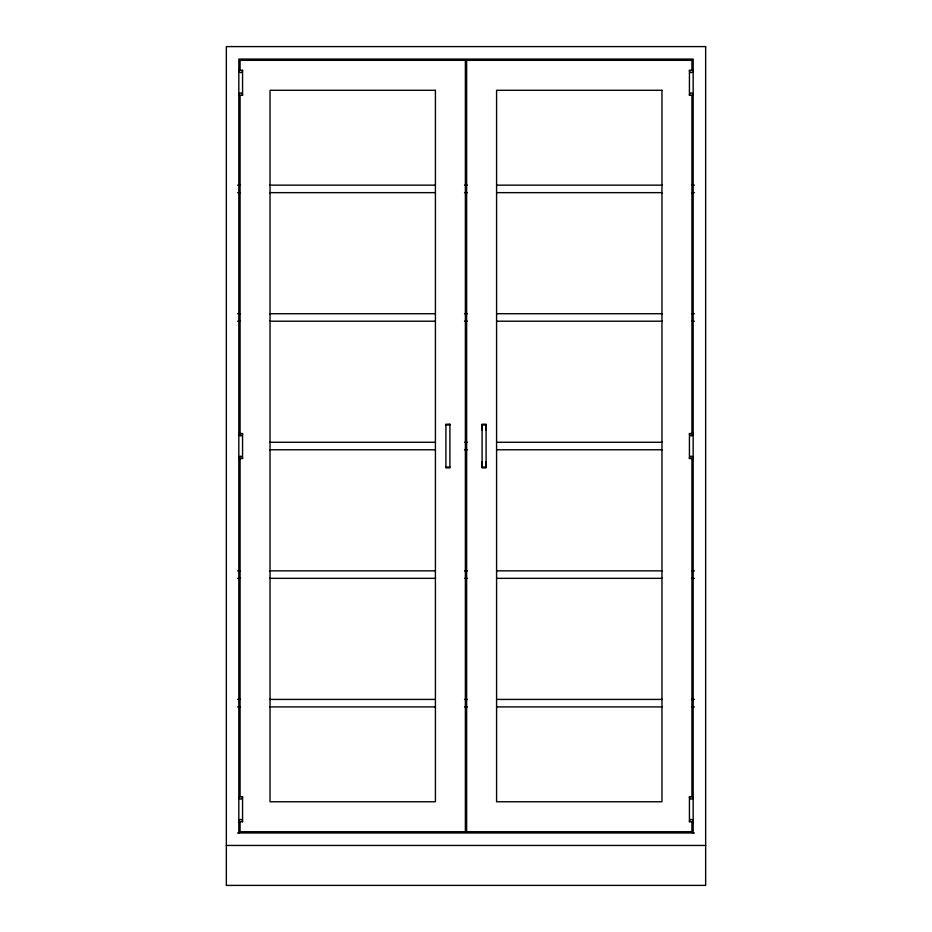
<?xml version="1.0" encoding="UTF-8"?>
<svg xmlns="http://www.w3.org/2000/svg" width="932" height="932" viewBox="0 0 932 932"><rect width="100%" height="100%" fill="white"/><g stroke="black" fill="none" stroke-linecap="round" stroke-linejoin="round"><path stroke-width="1.4" d="M242.565 70.319C242.961 73.418 238.441 73.418 238.825 70.319L242.565 70.319L242.565 95.285L238.825 95.285C238.441 92.175 242.961 92.175 242.565 95.285M242.565 433.543C242.961 436.654 238.441 436.654 238.825 433.543L242.565 433.543L242.565 458.509L238.825 458.509C238.441 455.41 242.961 455.41 242.565 458.509M242.565 796.778C242.961 799.877 238.441 799.877 238.825 796.778L242.565 796.778L242.565 821.744L238.825 821.744C238.441 818.634 242.961 818.634 242.565 821.744M689.435 95.285C689.039 92.175 693.559 92.175 693.175 95.285L689.435 95.285L689.435 70.319L693.175 70.319C693.559 73.418 689.039 73.418 689.435 70.319M689.435 458.509C689.039 455.41 693.559 455.41 693.175 458.509L689.435 458.509L689.435 433.543L693.175 433.543C693.559 436.654 689.039 436.654 689.435 433.543M689.435 821.744C689.039 818.634 693.559 818.634 693.175 821.744L689.435 821.744L689.435 796.778L693.175 796.778C693.559 799.877 689.039 799.877 689.435 796.778M237.567 185.153L240.479 185.153M269.581 185.153L435.442 185.153M464.544 185.153L467.456 185.153M496.558 185.153L662.419 185.153M691.521 185.153L694.433 185.153M237.567 192.644L240.479 192.644M269.581 192.644L435.442 192.644M464.544 192.644L467.456 192.644M496.558 192.644L662.419 192.644M691.521 192.644L694.433 192.644M237.567 313.723L240.479 313.723M269.581 313.723L435.442 313.723M464.544 313.723L467.456 313.723M496.558 313.723L662.419 313.723M691.521 313.723L694.433 313.723M237.567 321.202L240.479 321.202M269.581 321.202L435.442 321.202M464.544 321.202L467.456 321.202M496.558 321.202L662.419 321.202M691.521 321.202L694.433 321.202M445.904 424.992L449.9 424.992M269.581 442.281L435.442 442.281M464.544 442.281L467.456 442.281M496.558 442.281L662.419 442.281M269.581 449.772L435.442 449.772M464.544 449.772L467.456 449.772M496.558 449.772L662.419 449.772M445.904 467.072L449.9 467.072M237.567 570.85L240.479 570.85M269.581 570.85L435.442 570.85M464.544 570.85L467.456 570.85M496.558 570.85L662.419 570.85M691.521 570.85L694.433 570.85M237.567 578.341L240.479 578.341M269.581 578.341L435.442 578.341M464.544 578.341L467.456 578.341M496.558 578.341L662.419 578.341M691.521 578.341L694.433 578.341M237.567 699.419L240.479 699.419M269.581 699.419L435.442 699.419M464.544 699.419L467.456 699.419M496.558 699.419L662.419 699.419M691.521 699.419L694.433 699.419M237.567 706.91L240.479 706.91M269.581 706.91L435.442 706.91M464.544 706.91L467.456 706.91M496.558 706.91L662.419 706.91M691.521 706.91L694.433 706.91M237.567 832.975L694.433 832.975M226.348 845.452L705.652 845.452M693.175 832.975L693.175 59.077L238.825 59.077L238.825 832.975M691.928 70.517L691.928 60.335L466.629 60.335L466.629 831.728L691.928 831.728L691.928 821.535M691.928 95.262L691.928 434.382M691.928 457.67L691.928 796.79M486.096 430.351L486.096 424.2L482.1 424.2L482.1 430.351M486.096 461.713L486.096 467.864L482.1 467.864L482.1 461.713M240.072 70.517L240.072 60.335L465.371 60.335L465.371 831.728L240.072 831.728L240.072 821.535M240.072 95.262L240.072 434.382M240.072 457.67L240.072 796.79M482.1 424.992L482.1 467.072L486.096 467.072L486.096 424.992L482.1 424.992M705.652 46.6L226.348 46.6L226.348 885.4L705.652 885.4L705.652 46.6M435.419 90.288L270.035 90.288L270.035 801.765L435.419 801.765L435.419 90.288M661.965 90.288L496.581 90.288L496.581 801.765L661.965 801.765L661.965 90.288M449.9 424.2L445.904 424.2L445.904 467.864L449.9 467.864L449.9 424.2"/></g></svg>
